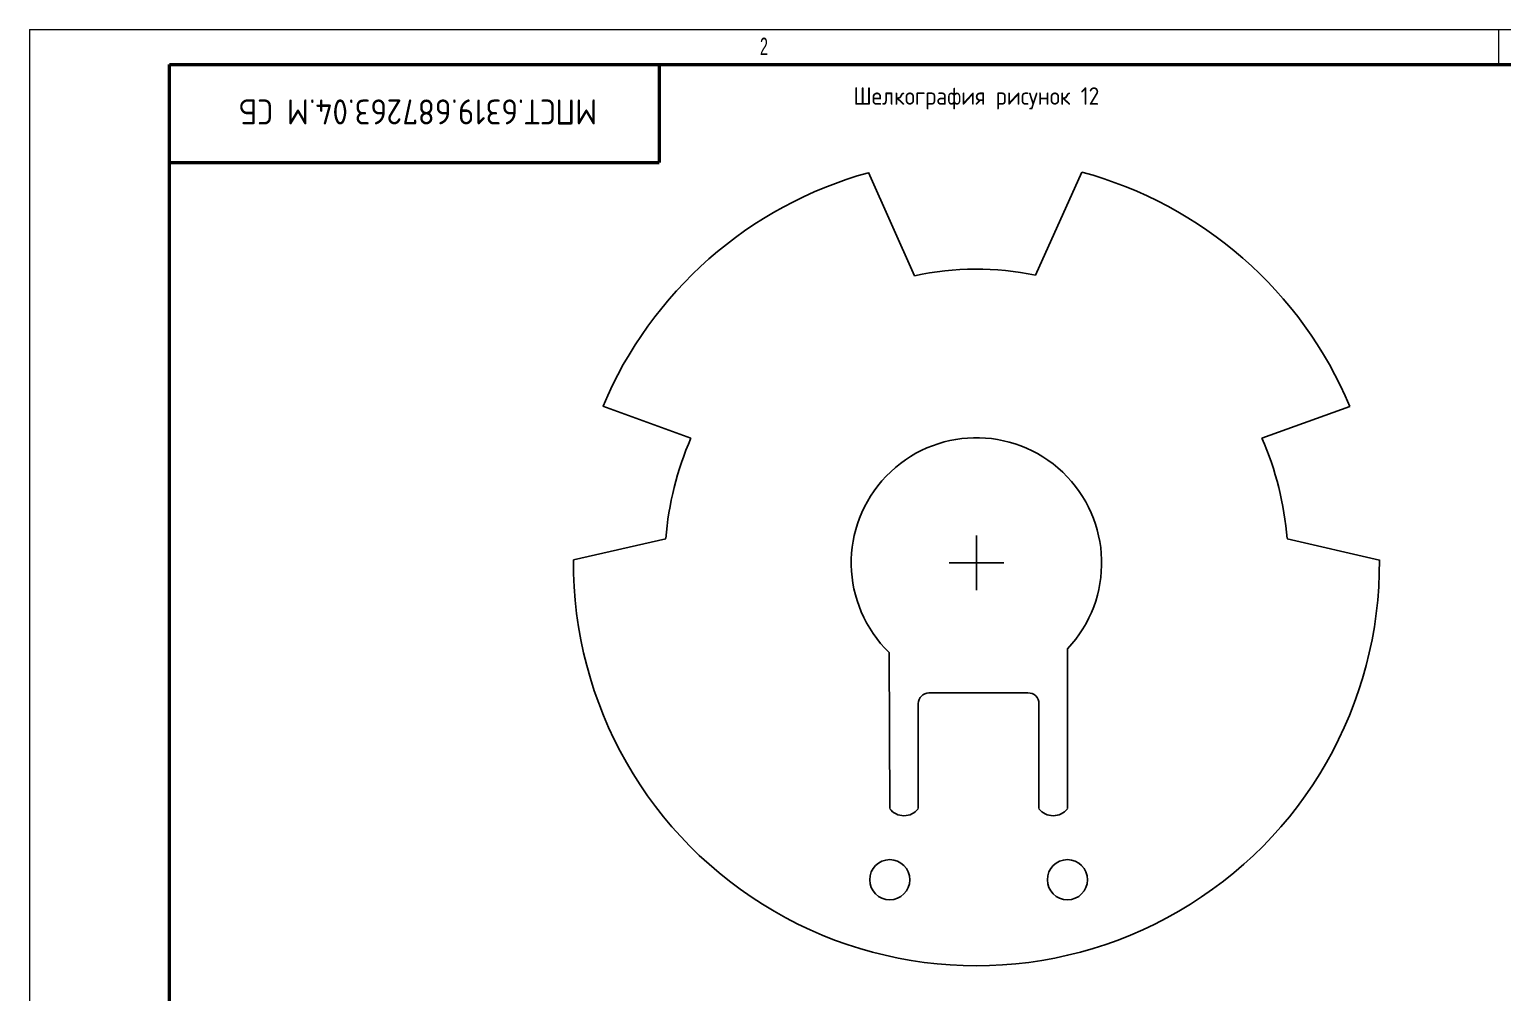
# Model space of a CAD drawing. Header units: inches. Extents: x 10 to 430, y -15 to 282.
# Drawn here: x 9.8 to 220.4, y 144.3 to 282 of the extents above; entities that cross this region are included whole.
import ezdxf

# ---------------------------------------------------------------- set-up
doc = ezdxf.new("R2010")
doc.units = ezdxf.units.IN
doc.header["$MEASUREMENT"] = 0
doc.layers.add('BLACK', color=7, linetype='Continuous')
doc.layers.add('ОСНОВНОЙ', color=7, linetype='Continuous', lineweight=25)
doc.styles.add('SLDTEXTSTYLE3', font='TXT', dxfattribs={"width": 0.605})
doc.styles.add('СПДС', font='isocpeur.ttf', dxfattribs={"width": 0.9})

msp = doc.modelspace()

# ---------------------------------------------------------------- linework, layer by layer
at = {"color": 7, "linetype": 'Continuous', "lineweight": 18}
for q in [(429.83, 281.96), (9.83, -15.04)]:
    msp.add_line((9.83, 281.96), q, dxfattribs=at)
at = {"color": 7, "linetype": 'Continuous', "lineweight": 50}
for p, q in [((29.83, -10.04), (29.83, 276.96)), ((29.83, 276.96), (424.83, 276.96)), ((99.83, 276.96), (99.83, 262.96)), ((29.83, 262.96), (99.83, 262.96))]:
    msp.add_line(p, q, dxfattribs=at)
for p, q in [((145.18, 201.79), (145.18, 209.61)), ((149.09, 205.7), (141.27, 205.7))]:
    msp.add_line(p, q)
at = {"layer": 'BLACK', "linetype": 'Continuous'}
for p, q in [((136.34, 246.76), (129.74, 261.49)), ((153.63, 246.83), (160.23, 261.57)), ((104.37, 223.53), (91.8, 228.1)), ((185.98, 223.53), (198.54, 228.05)), ((87.57, 206.12), (100.78, 209.16)), ((189.57, 209.16), (202.78, 206.11)), ((132.79, 170.56), (132.73, 192.85)), ((158.19, 170.56), (158.19, 193.42)), ((136.86, 185.58), (136.85, 170.56)), ((152.54, 187.1), (138.38, 187.1)), ((154.12, 185.58), (154.12, 170.56))]:
    msp.add_line(p, q, dxfattribs=at)
at = {"layer": 'BLACK'}
for centre in [(132.79, 160.4), (158.19, 160.4)]:
    msp.add_circle(centre, 2.87, dxfattribs=at)
for centre, radius, start, end in [((145.18, 205.7), 57.88, 105.467, 157.2282), ((145.18, 205.7), 57.86, 22.7279, 74.9144), ((145.18, 205.7), 42, 78.3849, 102.1417), ((145.18, 205.7), 44.53, 156.3937, 175.5364), ((145.18, 205.7), 17.89, 316.6477, 225.9155), ((145.18, 205.7), 44.53, 4.4625, 23.6063), ((145.18, 205.7), 57.6, 179.5856, 0.4136), ((138.38, 185.58), 1.52, 90.0007, 179.9994), ((152.6, 185.58), 1.52, 0.0026, 92.129), ((134.82, 172.08), 2.54, 216.8699, 323.1301), ((156.15, 172.08), 2.54, 216.8699, 323.1301)]:
    msp.add_arc(centre, radius, start, end, dxfattribs=at)
at = {"layer": 'ОСНОВНОЙ', "linetype": 'Continuous', "lineweight": 18}
for p, q in [((219.83, 276.96), (219.83, 281.96)), ((29.83, -10.04), (29.83, 276.96)), ((29.83, 276.96), (424.83, 276.96))]:
    msp.add_line(p, q, dxfattribs=at)

# ---------------------------------------------------------------- texts
at = {"insert": (145.18, 273.7), "char_height": 2.5, "attachment_point": 2, "style": 'СПДС'}
msp.add_mtext_dynamic_manual_height_columns('Шелкография рисунок 12', width=34.7669, gutter_width=12.5, heights=[0], dxfattribs=at)
at = {"color": 7, "linetype": 'Continuous', "lineweight": 0, "insert": (65.39, 268.39), "char_height": 2.5, "attachment_point": 2, "rotation": 180, "style": 'СПДС'}
msp.add_mtext('{\\H1.42857x;МПСТ.6319.687263.04.М СБ}', dxfattribs=at)
at = {"layer": 'ОСНОВНОЙ', "insert": (114.81, 280.79), "char_height": 2.5, "attachment_point": 2, "style": 'SLDTEXTSTYLE3'}
msp.add_mtext('2', dxfattribs=at)

doc.saveas('drawing.dxf')
